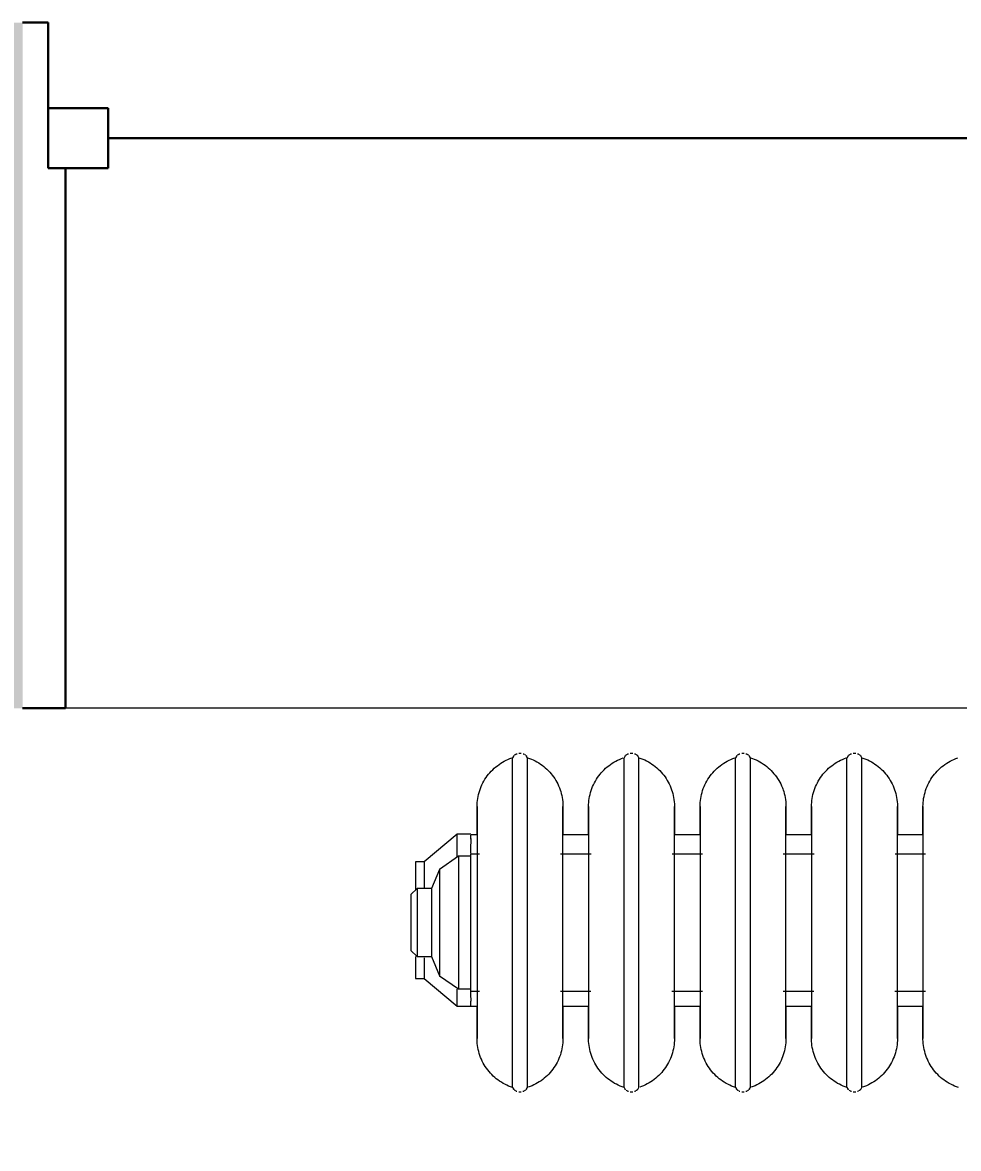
# Model space of a CAD drawing. Header units: inches. Extents: x -1287 to 1590, y -3558 to 989.
# Drawn here: x -517.32 to -490.04, y 530.85 to 563.68 of the extents above; entities that cross this region are included whole.
import ezdxf

# ---------------------------------------------------------------- set-up
doc = ezdxf.new("R2010")
doc.units = ezdxf.units.IN
doc.header["$MEASUREMENT"] = 0
for name, color, linetype, lineweight in [('A-ANNO-DIMS', 211, 'Continuous', 9), ('A-ANNO-DIMS-48', 211, 'Continuous', 9), ('A-GENM', 13, 'Continuous', 9), ('A-GLAZ', 151, 'Continuous', 18), ('A-WALL', 113, 'Continuous', 18), ('A-WALL-PATT', 111, 'Continuous', 18)]:
    doc.layers.add(name, color=color, linetype=linetype, lineweight=lineweight)
doc.styles.add('Swis721 Lt BT', font='swissl.ttf', dxfattribs={"height": 4.5})
doc.dimstyles.new('OTJ_-_3_32__Linear__1_2__Tolerance', dxfattribs={"dimscale": 12, "dimtxt": 4.748918, "dimasz": 0.1875, "dimexe": 0.375, "dimexo": 0.25, "dimgap": 0.25, "dimtad": 1, "dimdec": 1, "dimrnd": 0.5, "dimzin": 3, "dimdsep": 46, "dimlunit": 4, "dimtxsty": 'Swis721 Lt BT', "dimblk1": 'OBLIQUE', "dimblk2": 'OBLIQUE', "dimsah": 1, "dimcen": 0.09, "dimdle": 0.375, "dimazin": 0, "dimtfac": 1, "dimtdec": 4, "dimtix": 1, "dimtmove": 0, "dimatfit": 3, "dimfxl": 1, "dimtvp": 1, "dimfrac": 2, "dimtolj": 1, "dimtzin": 0, "dimarcsym": 2})

# ---------------------------------------------------------------- blocks, each defined once
blk = doc.blocks.new('Double Hung - side window 4_ X 6_ 3_ H 2-6124000-1st Floor Construction')
at = {"layer": 'A-GLAZ', "color": 8, "lineweight": 30}
for p, q in [((-22.115, 10), (-21.365, 10)), ((-21.365, 5.75), (-21.365, 10)), ((21.365, 5.75), (21.365, 10)), ((22.115, 10), (21.365, 10)), ((-21.365, 7.5), (-21.365, 5.75)), ((-21.365, 7.5), (-19.615, 7.5)), ((-19.615, 7.5), (-19.615, 5.75)), ((19.615, 7.5), (19.615, 5.75)), ((21.365, 7.5), (19.615, 7.5)), ((21.365, 7.5), (21.365, 5.75)), ((-19.615, 6.625), (19.615, 6.625)), ((-21.365, 5.75), (-19.615, 5.75)), ((-21.365, 5.75), (-20.865, 5.75)), ((-20.865, -10), (-20.865, 5.75)), ((21.365, 5.75), (19.615, 5.75)), ((20.865, 5.75), (21.365, 5.75)), ((20.865, 5.75), (20.865, -10)), ((-20.865, -10), (-22.115, -10)), ((20.865, -10), (22.115, -10))]:
    blk.add_line(p, q, dxfattribs=at)
blk = doc.blocks.new('Cast_Iron_Radiator_8182 - Cast_Iron_Radiator_8182-V48-1st Floor Construction')
at = {"layer": 'A-GENM'}
for p, q in [((-5.75, 4.933), (-5.787, 4.933)), ((-5.713, 4.933), (-5.75, 4.933)), ((-2.5, 4.933), (-2.537, 4.933)), ((-2.463, 4.933), (-2.5, 4.933)), ((0.75, 4.933), (0.713, 4.933)), ((0.787, 4.933), (0.75, 4.933)), ((4, 4.933), (3.963, 4.933)), ((4.037, 4.933), (4, 4.933)), ((-5.943, 4.848), (-5.968, 4.809)), ((-5.968, 1), (-5.968, 4.809)), ((-5.532, 4.809), (-5.557, 4.848)), ((-5.532, 1), (-5.532, 4.809)), ((-2.693, 4.848), (-2.718, 4.809)), ((-2.718, 1), (-2.718, 4.809)), ((-2.282, 4.809), (-2.307, 4.848)), ((-2.282, 1), (-2.282, 4.809)), ((0.557, 4.848), (0.532, 4.809)), ((0.532, 1), (0.532, 4.809)), ((0.968, 4.809), (0.943, 4.848)), ((0.968, 1), (0.968, 4.809)), ((3.807, 4.848), (3.782, 4.809)), ((3.782, 1), (3.782, 4.809)), ((4.218, 4.809), (4.193, 4.848)), ((4.218, 1), (4.218, 4.809)), ((-7.584, 2.575), (-8.542, 1.771)), ((-7.179, 2.575), (-7.584, 2.575)), ((-7.584, 1.924), (-7.584, 2.575)), ((-7.179, 2.575), (-7.179, 2.565)), ((-6.997, 2.562), (-7.179, 2.562)), ((-7.179, 2.436), (-7.179, 2.551)), ((-7.179, 2.452), (-7.179, 2.301)), ((-3.747, 2.562), (-4.503, 2.562)), ((-0.497, 2.562), (-1.253, 2.562)), ((2.753, 2.562), (1.997, 2.562)), ((6.003, 2.562), (5.265, 2.562)), ((-7.179, 2.017), (-7.179, 2.287)), ((-6.928, 2), (-7.179, 2)), ((-7.179, -2), (-7.179, 2)), ((-3.678, 2), (-4.568, 2)), ((-0.428, 2), (-1.318, 2)), ((2.822, 2), (1.918, 2)), ((6.072, 2), (5.182, 2)), ((-8.542, 1.771), (-8.792, 1.771)), ((-8.792, 1.771), (-8.792, 0.961)), ((-8.542, 1.771), (-8.542, 1.008)), ((-7.545, 1.935), (-8.095, 1.55)), ((-7.179, 1.935), (-7.545, 1.935)), ((-7.545, 1.935), (-7.545, -1.935)), ((-8.095, 1.55), (-8.331, 0.993)), ((-8.095, 1.55), (-8.095, -1.55)), ((-8.753, 0.993), (-8.929, 0.816)), ((-8.331, 0.993), (-8.753, 0.993)), ((-8.753, 0.993), (-8.753, -0.993)), ((-8.331, 0.993), (-8.331, -0.993)), ((-7.002, 1), (-7.002, -1)), ((-5.968, -1), (-5.968, 1)), ((-5.532, -1), (-5.532, 1)), ((-4.498, -1), (-4.498, 1)), ((-3.752, 1), (-3.752, -1)), ((-2.718, -1), (-2.718, 1)), ((-2.282, -1), (-2.282, 1)), ((-1.248, -1), (-1.248, 1)), ((-0.502, 1), (-0.502, -1)), ((0.532, -1), (0.532, 1)), ((0.968, -1), (0.968, 1)), ((2.002, -1), (2.002, 1)), ((2.748, 1), (2.748, -1)), ((3.782, -1), (3.782, 1)), ((4.218, -1), (4.218, 1)), ((5.252, -1), (5.252, 1)), ((5.998, 1), (5.998, -1)), ((-8.929, 0.816), (-8.929, -0.816)), ((-8.929, -0.816), (-8.753, -0.993)), ((-8.792, -0.985), (-8.792, -1.635)), ((-8.753, -0.993), (-8.331, -0.993)), ((-8.542, -1.028), (-8.542, -1.635)), ((-8.331, -0.993), (-8.095, -1.55)), ((-5.968, -4.809), (-5.968, -1)), ((-5.532, -4.809), (-5.532, -1)), ((-2.718, -4.809), (-2.718, -1)), ((-2.282, -4.809), (-2.282, -1)), ((0.532, -4.809), (0.532, -1)), ((0.968, -4.809), (0.968, -1)), ((3.782, -4.809), (3.782, -1)), ((4.218, -4.809), (4.218, -1)), ((-8.792, -1.635), (-8.542, -1.635)), ((-8.542, -1.635), (-7.584, -2.438)), ((-8.095, -1.55), (-7.545, -1.935)), ((-7.584, -2.438), (-7.584, -1.944)), ((-7.545, -1.935), (-7.179, -1.935)), ((-7.179, -2), (-6.932, -2)), ((-7.179, -2.188), (-7.179, -2.013)), ((-7.179, -2.192), (-7.179, -2.296)), ((-7.179, -2.438), (-7.179, -2.291)), ((-4.572, -2), (-3.682, -2)), ((-1.322, -2), (-0.432, -2)), ((1.918, -2), (2.818, -2)), ((5.178, -2), (6.068, -2)), ((-7.584, -2.438), (-7.179, -2.438)), ((-7.179, -2.438), (-6.996, -2.438)), ((-4.501, -2.438), (-3.746, -2.438)), ((-1.251, -2.438), (-0.496, -2.438)), ((1.999, -2.438), (2.754, -2.438)), ((5.265, -2.438), (6.004, -2.438)), ((-5.968, -4.809), (-5.943, -4.848)), ((-5.557, -4.848), (-5.532, -4.809)), ((-2.718, -4.809), (-2.693, -4.848)), ((-2.307, -4.848), (-2.282, -4.809)), ((0.532, -4.809), (0.557, -4.848)), ((0.943, -4.848), (0.968, -4.809)), ((3.782, -4.809), (3.807, -4.848)), ((4.193, -4.848), (4.218, -4.809)), ((-5.787, -4.933), (-5.75, -4.933)), ((-5.75, -4.933), (-5.713, -4.933)), ((-2.537, -4.933), (-2.5, -4.933)), ((-2.5, -4.933), (-2.463, -4.933)), ((0.713, -4.933), (0.75, -4.933)), ((0.75, -4.933), (0.787, -4.933)), ((3.963, -4.933), (4, -4.933)), ((4, -4.933), (4.037, -4.933))]:
    blk.add_line(p, q, dxfattribs=at)
at = {"layer": 'A-GENM', "flags": 128}
for points in [[(-5.872, 4.912), (-5.865, 4.915), (-5.858, 4.918), (-5.851, 4.921), (-5.844, 4.924), (-5.837, 4.926)], [(-5.662, 4.925), (-5.655, 4.923), (-5.648, 4.921), (-5.641, 4.918), (-5.634, 4.915), (-5.627, 4.912)], [(-2.622, 4.912), (-2.615, 4.915), (-2.608, 4.918), (-2.601, 4.921), (-2.594, 4.924), (-2.587, 4.926)], [(-2.412, 4.925), (-2.405, 4.923), (-2.398, 4.921), (-2.391, 4.918), (-2.384, 4.915), (-2.377, 4.912)], [(0.628, 4.912), (0.635, 4.915), (0.642, 4.918), (0.649, 4.921), (0.656, 4.924), (0.663, 4.926)], [(0.838, 4.925), (0.845, 4.923), (0.852, 4.921), (0.859, 4.918), (0.866, 4.915), (0.873, 4.912)], [(3.878, 4.912), (3.885, 4.915), (3.892, 4.918), (3.899, 4.921), (3.906, 4.924), (3.913, 4.926)], [(4.088, 4.925), (4.095, 4.923), (4.102, 4.921), (4.109, 4.918), (4.116, 4.915), (4.123, 4.912)], [(-7.002, 3.383), (-7.001, 3.443), (-6.997, 3.503), (-6.991, 3.563), (-6.983, 3.622), (-6.972, 3.681), (-6.959, 3.74), (-6.943, 3.798), (-6.926, 3.855), (-6.906, 3.911), (-6.883, 3.967), (-6.859, 4.022), (-6.832, 4.076), (-6.804, 4.128), (-6.773, 4.18), (-6.74, 4.23), (-6.705, 4.279), (-6.668, 4.326), (-6.63, 4.372), (-6.589, 4.416), (-6.547, 4.459), (-6.503, 4.5), (-6.458, 4.539), (-6.411, 4.576), (-6.362, 4.612), (-6.312, 4.645), (-6.261, 4.677), (-6.209, 4.706), (-6.155, 4.733), (-6.101, 4.758), (-6.045, 4.781), (-5.989, 4.802)], [(-5.943, 4.848), (-5.938, 4.854), (-5.934, 4.86), (-5.929, 4.866), (-5.925, 4.872), (-5.919, 4.877)], [(-5.909, 4.887), (-5.903, 4.892), (-5.897, 4.896), (-5.891, 4.901), (-5.885, 4.905)], [(-5.614, 4.904), (-5.608, 4.9), (-5.602, 4.896), (-5.596, 4.891), (-5.591, 4.887)], [(-5.58, 4.876), (-5.575, 4.871), (-5.57, 4.865), (-5.565, 4.859), (-5.561, 4.854), (-5.557, 4.848)], [(-5.532, 4.809), (-5.475, 4.789), (-5.419, 4.767), (-5.365, 4.743), (-5.311, 4.716), (-5.258, 4.688), (-5.206, 4.657), (-5.156, 4.624), (-5.107, 4.59), (-5.059, 4.553), (-5.013, 4.515), (-4.969, 4.474), (-4.926, 4.432), (-4.885, 4.389), (-4.846, 4.343), (-4.808, 4.296), (-4.773, 4.248), (-4.739, 4.198), (-4.707, 4.147), (-4.678, 4.095), (-4.651, 4.042), (-4.625, 3.987), (-4.602, 3.932), (-4.581, 3.876), (-4.563, 3.819), (-4.547, 3.761), (-4.533, 3.703), (-4.521, 3.644), (-4.512, 3.585), (-4.505, 3.525), (-4.5, 3.465), (-4.498, 3.405), (-4.498, 3.383)], [(-3.752, 3.383), (-3.751, 3.443), (-3.747, 3.503), (-3.741, 3.563), (-3.733, 3.622), (-3.722, 3.681), (-3.709, 3.74), (-3.693, 3.798), (-3.676, 3.855), (-3.656, 3.911), (-3.633, 3.967), (-3.609, 4.022), (-3.582, 4.076), (-3.554, 4.128), (-3.523, 4.18), (-3.49, 4.23), (-3.455, 4.279), (-3.418, 4.326), (-3.38, 4.372), (-3.339, 4.416), (-3.297, 4.459), (-3.253, 4.5), (-3.208, 4.539), (-3.161, 4.576), (-3.112, 4.612), (-3.062, 4.645), (-3.011, 4.677), (-2.959, 4.706), (-2.905, 4.733), (-2.851, 4.758), (-2.795, 4.781), (-2.739, 4.802)], [(-2.693, 4.848), (-2.688, 4.854), (-2.684, 4.86), (-2.679, 4.866), (-2.675, 4.872), (-2.669, 4.877)], [(-2.659, 4.887), (-2.653, 4.892), (-2.647, 4.896), (-2.641, 4.901), (-2.635, 4.905)], [(-2.364, 4.904), (-2.358, 4.9), (-2.352, 4.896), (-2.346, 4.891), (-2.341, 4.887)], [(-2.33, 4.876), (-2.325, 4.871), (-2.32, 4.865), (-2.315, 4.859), (-2.311, 4.854), (-2.307, 4.848)], [(-2.282, 4.809), (-2.225, 4.789), (-2.169, 4.767), (-2.115, 4.743), (-2.061, 4.716), (-2.008, 4.688), (-1.956, 4.657), (-1.906, 4.624), (-1.857, 4.59), (-1.809, 4.553), (-1.763, 4.515), (-1.719, 4.474), (-1.676, 4.432), (-1.635, 4.389), (-1.596, 4.343), (-1.558, 4.296), (-1.523, 4.248), (-1.489, 4.198), (-1.457, 4.147), (-1.428, 4.095), (-1.401, 4.042), (-1.375, 3.987), (-1.352, 3.932), (-1.331, 3.876), (-1.313, 3.819), (-1.297, 3.761), (-1.283, 3.703), (-1.271, 3.644), (-1.262, 3.585), (-1.255, 3.525), (-1.25, 3.465), (-1.248, 3.405), (-1.248, 3.383)], [(-0.502, 3.383), (-0.501, 3.443), (-0.497, 3.503), (-0.491, 3.563), (-0.483, 3.622), (-0.472, 3.681), (-0.459, 3.74), (-0.443, 3.798), (-0.426, 3.855), (-0.406, 3.911), (-0.383, 3.967), (-0.359, 4.022), (-0.332, 4.076), (-0.304, 4.128), (-0.273, 4.18), (-0.24, 4.23), (-0.205, 4.279), (-0.168, 4.326), (-0.13, 4.372), (-0.089, 4.416), (-0.047, 4.459), (-0.003, 4.5), (0.042, 4.539), (0.089, 4.576), (0.138, 4.612), (0.188, 4.645), (0.239, 4.677), (0.291, 4.706), (0.345, 4.733), (0.399, 4.758), (0.455, 4.781), (0.511, 4.802)], [(0.557, 4.848), (0.562, 4.854), (0.566, 4.86), (0.571, 4.866), (0.575, 4.872), (0.581, 4.877)], [(0.591, 4.887), (0.597, 4.892), (0.603, 4.896), (0.609, 4.901), (0.615, 4.905)], [(0.886, 4.904), (0.892, 4.9), (0.898, 4.896), (0.904, 4.891), (0.909, 4.887)], [(0.92, 4.876), (0.925, 4.871), (0.93, 4.865), (0.935, 4.859), (0.939, 4.854), (0.943, 4.848)], [(0.968, 4.809), (1.025, 4.789), (1.081, 4.767), (1.135, 4.743), (1.189, 4.716), (1.242, 4.688), (1.294, 4.657), (1.344, 4.624), (1.393, 4.59), (1.441, 4.553), (1.487, 4.515), (1.531, 4.474), (1.574, 4.432), (1.615, 4.389), (1.654, 4.343), (1.692, 4.296), (1.727, 4.248), (1.761, 4.198), (1.793, 4.147), (1.822, 4.095), (1.849, 4.042), (1.875, 3.987), (1.898, 3.932), (1.918, 3.878)], [(2.748, 3.383), (2.749, 3.443), (2.753, 3.503), (2.759, 3.563), (2.767, 3.622), (2.778, 3.681), (2.791, 3.74), (2.807, 3.798), (2.824, 3.855), (2.844, 3.911), (2.867, 3.967), (2.891, 4.022), (2.918, 4.076), (2.946, 4.128), (2.977, 4.18), (3.01, 4.23), (3.045, 4.279), (3.082, 4.326), (3.12, 4.372), (3.161, 4.416), (3.203, 4.459), (3.247, 4.5), (3.292, 4.539), (3.339, 4.576), (3.388, 4.612), (3.438, 4.645), (3.489, 4.677), (3.541, 4.706), (3.595, 4.733), (3.649, 4.758), (3.705, 4.781), (3.761, 4.802)], [(3.807, 4.848), (3.812, 4.854), (3.816, 4.86), (3.821, 4.866), (3.825, 4.872), (3.831, 4.877)], [(3.841, 4.887), (3.847, 4.892), (3.853, 4.896), (3.859, 4.901), (3.865, 4.905)], [(4.136, 4.904), (4.142, 4.9), (4.148, 4.896), (4.154, 4.891), (4.159, 4.887)], [(4.17, 4.876), (4.175, 4.871), (4.18, 4.865), (4.185, 4.859), (4.189, 4.854), (4.193, 4.848)], [(4.218, 4.809), (4.275, 4.789), (4.331, 4.767), (4.385, 4.743), (4.439, 4.716), (4.492, 4.688), (4.544, 4.657), (4.594, 4.624), (4.643, 4.59), (4.691, 4.553), (4.737, 4.515), (4.781, 4.474), (4.824, 4.432), (4.865, 4.389), (4.904, 4.343), (4.942, 4.296), (4.977, 4.248), (5.011, 4.198), (5.043, 4.147), (5.072, 4.095), (5.099, 4.042), (5.125, 3.987), (5.148, 3.932), (5.169, 3.876), (5.187, 3.819), (5.203, 3.761), (5.217, 3.703), (5.229, 3.644), (5.238, 3.585), (5.245, 3.525), (5.25, 3.465), (5.252, 3.405), (5.252, 3.383)], [(5.998, 3.383), (5.999, 3.443), (6.003, 3.503), (6.009, 3.563), (6.017, 3.622), (6.028, 3.681), (6.041, 3.74), (6.057, 3.798), (6.074, 3.855), (6.094, 3.911), (6.117, 3.967), (6.141, 4.022), (6.168, 4.076), (6.196, 4.128), (6.227, 4.18), (6.26, 4.23), (6.295, 4.279), (6.332, 4.326), (6.37, 4.372), (6.411, 4.416), (6.453, 4.459), (6.497, 4.5), (6.542, 4.539), (6.589, 4.576), (6.638, 4.612), (6.688, 4.645), (6.739, 4.677), (6.791, 4.706), (6.845, 4.733), (6.899, 4.758), (6.955, 4.781), (7.011, 4.802)], [(1.919, 3.876), (1.937, 3.819), (1.953, 3.761), (1.967, 3.703), (1.979, 3.644), (1.988, 3.585), (1.995, 3.525), (2, 3.465), (2.002, 3.405), (2.002, 3.383)], [(-7.002, 3.383), (-7.002, 3.381), (-7.002, 3.375), (-7.002, 3.366), (-7.002, 3.353), (-7.002, 3.336), (-7.002, 3.315), (-7.002, 3.29), (-7.002, 3.262), (-7.002, 3.23), (-7.002, 3.195), (-7.002, 3.156), (-7.002, 3.114), (-7.002, 3.068), (-7.002, 3.019), (-7.002, 2.967), (-7.002, 2.911), (-7.002, 2.853), (-7.002, 2.792), (-7.002, 2.727), (-7.002, 2.66), (-7.002, 2.591), (-7.002, 2.518), (-7.002, 2.444), (-7.002, 2.367), (-7.002, 2.288), (-7.002, 2.206), (-7.002, 2.123), (-7.002, 2.038), (-7.002, 1.952), (-7.002, 1.864), (-7.002, 1.774), (-7.002, 1.683), (-7.002, 1.591), (-7.002, 1.499), (-7.002, 1.405), (-7.002, 1.311), (-7.002, 1.216), (-7.002, 1.121), (-7.002, 1.026), (-7.002, 1)], [(-7.002, 2.571), (-7.002, 2.642), (-7.002, 2.71), (-7.002, 2.775), (-7.002, 2.837), (-7.002, 2.896), (-7.002, 2.952), (-7.002, 3.005), (-7.002, 3.055), (-7.002, 3.102), (-7.002, 3.145), (-7.002, 3.185), (-7.002, 3.221), (-7.002, 3.254), (-7.002, 3.283), (-7.002, 3.309), (-7.002, 3.33), (-7.002, 3.348), (-7.002, 3.363), (-7.002, 3.373), (-7.002, 3.38), (-7.002, 3.383), (-7.002, 3.383)], [(-4.498, 1), (-4.498, 1.095), (-4.498, 1.19), (-4.498, 1.285), (-4.498, 1.38), (-4.498, 1.473), (-4.498, 1.566), (-4.498, 1.659), (-4.498, 1.75), (-4.498, 1.839), (-4.498, 1.928), (-4.498, 2.015), (-4.498, 2.1), (-4.498, 2.184), (-4.498, 2.266), (-4.498, 2.346), (-4.498, 2.423), (-4.498, 2.498), (-4.498, 2.571), (-4.498, 2.642), (-4.498, 2.71), (-4.498, 2.775), (-4.498, 2.837), (-4.498, 2.896), (-4.498, 2.952), (-4.498, 3.005), (-4.498, 3.055), (-4.498, 3.102), (-4.498, 3.145), (-4.498, 3.185), (-4.498, 3.221), (-4.498, 3.254), (-4.498, 3.283), (-4.498, 3.309), (-4.498, 3.33), (-4.498, 3.348), (-4.498, 3.363), (-4.498, 3.373), (-4.498, 3.38), (-4.498, 3.383), (-4.498, 3.383)], [(-4.498, 3.383), (-4.498, 3.381), (-4.498, 3.375), (-4.498, 3.366), (-4.498, 3.353), (-4.498, 3.336), (-4.498, 3.315), (-4.498, 3.29), (-4.498, 3.262), (-4.498, 3.23), (-4.498, 3.195), (-4.498, 3.156), (-4.498, 3.114), (-4.498, 3.068), (-4.498, 3.019), (-4.498, 2.967), (-4.498, 2.911), (-4.498, 2.853), (-4.498, 2.792), (-4.498, 2.727), (-4.498, 2.66), (-4.498, 2.591), (-4.498, 2.562)], [(-3.752, 3.383), (-3.752, 3.381), (-3.752, 3.375), (-3.752, 3.366), (-3.752, 3.353), (-3.752, 3.336), (-3.752, 3.315), (-3.752, 3.29), (-3.752, 3.262), (-3.752, 3.23), (-3.752, 3.195), (-3.752, 3.156), (-3.752, 3.114), (-3.752, 3.068), (-3.752, 3.019), (-3.752, 2.967), (-3.752, 2.911), (-3.752, 2.853), (-3.752, 2.792), (-3.752, 2.727), (-3.752, 2.66), (-3.752, 2.591), (-3.752, 2.518), (-3.752, 2.444), (-3.752, 2.367), (-3.752, 2.288), (-3.752, 2.206), (-3.752, 2.123), (-3.752, 2.038), (-3.752, 1.952), (-3.752, 1.864), (-3.752, 1.774), (-3.752, 1.683), (-3.752, 1.591), (-3.752, 1.499), (-3.752, 1.405), (-3.752, 1.311), (-3.752, 1.216), (-3.752, 1.121), (-3.752, 1.026), (-3.752, 1)], [(-3.752, 2.571), (-3.752, 2.642), (-3.752, 2.71), (-3.752, 2.775), (-3.752, 2.837), (-3.752, 2.896), (-3.752, 2.952), (-3.752, 3.005), (-3.752, 3.055), (-3.752, 3.102), (-3.752, 3.145), (-3.752, 3.185), (-3.752, 3.221), (-3.752, 3.254), (-3.752, 3.283), (-3.752, 3.309), (-3.752, 3.33), (-3.752, 3.348), (-3.752, 3.363), (-3.752, 3.373), (-3.752, 3.38), (-3.752, 3.383), (-3.752, 3.383)], [(-1.248, 1), (-1.248, 1.095), (-1.248, 1.19), (-1.248, 1.285), (-1.248, 1.38), (-1.248, 1.473), (-1.248, 1.566), (-1.248, 1.659), (-1.248, 1.75), (-1.248, 1.839), (-1.248, 1.928), (-1.248, 2.015), (-1.248, 2.1), (-1.248, 2.184), (-1.248, 2.266), (-1.248, 2.346), (-1.248, 2.423), (-1.248, 2.498), (-1.248, 2.571), (-1.248, 2.642), (-1.248, 2.71), (-1.248, 2.775), (-1.248, 2.837), (-1.248, 2.896), (-1.248, 2.952), (-1.248, 3.005), (-1.248, 3.055), (-1.248, 3.102), (-1.248, 3.145), (-1.248, 3.185), (-1.248, 3.221), (-1.248, 3.254), (-1.248, 3.283), (-1.248, 3.309), (-1.248, 3.33), (-1.248, 3.348), (-1.248, 3.363), (-1.248, 3.373), (-1.248, 3.38), (-1.248, 3.383), (-1.248, 3.383)], [(-1.248, 3.383), (-1.248, 3.381), (-1.248, 3.375), (-1.248, 3.366), (-1.248, 3.353), (-1.248, 3.336), (-1.248, 3.315), (-1.248, 3.29), (-1.248, 3.262), (-1.248, 3.23), (-1.248, 3.195), (-1.248, 3.156), (-1.248, 3.114), (-1.248, 3.068), (-1.248, 3.019), (-1.248, 2.967), (-1.248, 2.911), (-1.248, 2.853), (-1.248, 2.792), (-1.248, 2.727), (-1.248, 2.66), (-1.248, 2.591), (-1.248, 2.562)], [(-0.502, 3.383), (-0.502, 3.381), (-0.502, 3.375), (-0.502, 3.366), (-0.502, 3.353), (-0.502, 3.336), (-0.502, 3.315), (-0.502, 3.29), (-0.502, 3.262), (-0.502, 3.23), (-0.502, 3.195), (-0.502, 3.156), (-0.502, 3.114), (-0.502, 3.068), (-0.502, 3.019), (-0.502, 2.967), (-0.502, 2.911), (-0.502, 2.853), (-0.502, 2.792), (-0.502, 2.727), (-0.502, 2.66), (-0.502, 2.591), (-0.502, 2.518), (-0.502, 2.444), (-0.502, 2.367), (-0.502, 2.288), (-0.502, 2.206), (-0.502, 2.123), (-0.502, 2.038), (-0.502, 1.952), (-0.502, 1.864), (-0.502, 1.774), (-0.502, 1.683), (-0.502, 1.591), (-0.502, 1.499), (-0.502, 1.405), (-0.502, 1.311), (-0.502, 1.216), (-0.502, 1.121), (-0.502, 1.026), (-0.502, 1)], [(-0.502, 2.571), (-0.502, 2.642), (-0.502, 2.71), (-0.502, 2.775), (-0.502, 2.837), (-0.502, 2.896), (-0.502, 2.952), (-0.502, 3.005), (-0.502, 3.055), (-0.502, 3.102), (-0.502, 3.145), (-0.502, 3.185), (-0.502, 3.221), (-0.502, 3.254), (-0.502, 3.283), (-0.502, 3.309), (-0.502, 3.33), (-0.502, 3.348), (-0.502, 3.363), (-0.502, 3.373), (-0.502, 3.38), (-0.502, 3.383), (-0.502, 3.383)], [(2.002, 1), (2.002, 1.095), (2.002, 1.19), (2.002, 1.285), (2.002, 1.38), (2.002, 1.473), (2.002, 1.566), (2.002, 1.659), (2.002, 1.75), (2.002, 1.839), (2.002, 1.928), (2.002, 2.015), (2.002, 2.1), (2.002, 2.184), (2.002, 2.266), (2.002, 2.346), (2.002, 2.423), (2.002, 2.498), (2.002, 2.571), (2.002, 2.642), (2.002, 2.71), (2.002, 2.775), (2.002, 2.837), (2.002, 2.896), (2.002, 2.952), (2.002, 3.005), (2.002, 3.055), (2.002, 3.102), (2.002, 3.145), (2.002, 3.185), (2.002, 3.221), (2.002, 3.254), (2.002, 3.283), (2.002, 3.309), (2.002, 3.33), (2.002, 3.348), (2.002, 3.363), (2.002, 3.373), (2.002, 3.38), (2.002, 3.383), (2.002, 3.383)], [(2.002, 3.383), (2.002, 3.381), (2.002, 3.375), (2.002, 3.366), (2.002, 3.353), (2.002, 3.336), (2.002, 3.315), (2.002, 3.29), (2.002, 3.262), (2.002, 3.23), (2.002, 3.195), (2.002, 3.156), (2.002, 3.114), (2.002, 3.068), (2.002, 3.019), (2.002, 2.967), (2.002, 2.911), (2.002, 2.853), (2.002, 2.792), (2.002, 2.727), (2.002, 2.66), (2.002, 2.591), (2.002, 2.562)], [(2.748, 3.383), (2.748, 3.381), (2.748, 3.375), (2.748, 3.366), (2.748, 3.353), (2.748, 3.336), (2.748, 3.315), (2.748, 3.29), (2.748, 3.262), (2.748, 3.23), (2.748, 3.195), (2.748, 3.156), (2.748, 3.114), (2.748, 3.068), (2.748, 3.019), (2.748, 2.967), (2.748, 2.911), (2.748, 2.853), (2.748, 2.792), (2.748, 2.727), (2.748, 2.66), (2.748, 2.591), (2.748, 2.518), (2.748, 2.444), (2.748, 2.367), (2.748, 2.288), (2.748, 2.206), (2.748, 2.123), (2.748, 2.038), (2.748, 1.952), (2.748, 1.864), (2.748, 1.774), (2.748, 1.683), (2.748, 1.591), (2.748, 1.499), (2.748, 1.405), (2.748, 1.311), (2.748, 1.216), (2.748, 1.121), (2.748, 1.026), (2.748, 1)], [(2.748, 2.571), (2.748, 2.642), (2.748, 2.71), (2.748, 2.775), (2.748, 2.837), (2.748, 2.896), (2.748, 2.952), (2.748, 3.005), (2.748, 3.055), (2.748, 3.102), (2.748, 3.145), (2.748, 3.185), (2.748, 3.221), (2.748, 3.254), (2.748, 3.283), (2.748, 3.309), (2.748, 3.33), (2.748, 3.348), (2.748, 3.363), (2.748, 3.373), (2.748, 3.38), (2.748, 3.383), (2.748, 3.383)], [(5.252, 1), (5.252, 1.095), (5.252, 1.19), (5.252, 1.285), (5.252, 1.38), (5.252, 1.473), (5.252, 1.566), (5.252, 1.659), (5.252, 1.75), (5.252, 1.839), (5.252, 1.928), (5.252, 2.015), (5.252, 2.1), (5.252, 2.184), (5.252, 2.266), (5.252, 2.346), (5.252, 2.423), (5.252, 2.498), (5.252, 2.571), (5.252, 2.642), (5.252, 2.71), (5.252, 2.775), (5.252, 2.837), (5.252, 2.896), (5.252, 2.952), (5.252, 3.005), (5.252, 3.055), (5.252, 3.102), (5.252, 3.145), (5.252, 3.185), (5.252, 3.221), (5.252, 3.254), (5.252, 3.283), (5.252, 3.309), (5.252, 3.33), (5.252, 3.348), (5.252, 3.363), (5.252, 3.373), (5.252, 3.38), (5.252, 3.383), (5.252, 3.383)], [(5.252, 3.383), (5.252, 3.381), (5.252, 3.375), (5.252, 3.366), (5.252, 3.353), (5.252, 3.336), (5.252, 3.315), (5.252, 3.29), (5.252, 3.262), (5.252, 3.23), (5.252, 3.195), (5.252, 3.156), (5.252, 3.114), (5.252, 3.068), (5.252, 3.019), (5.252, 2.967), (5.252, 2.911), (5.252, 2.853), (5.252, 2.792), (5.252, 2.727), (5.252, 2.66), (5.252, 2.591), (5.252, 2.562)], [(5.998, 3.383), (5.998, 3.381), (5.998, 3.375), (5.998, 3.366), (5.998, 3.353), (5.998, 3.336), (5.998, 3.315), (5.998, 3.29), (5.998, 3.262), (5.998, 3.23), (5.998, 3.195), (5.998, 3.156), (5.998, 3.114), (5.998, 3.068), (5.998, 3.019), (5.998, 2.967), (5.998, 2.911), (5.998, 2.853), (5.998, 2.792), (5.998, 2.727), (5.998, 2.66), (5.998, 2.591), (5.998, 2.518), (5.998, 2.444), (5.998, 2.367), (5.998, 2.288), (5.998, 2.206), (5.998, 2.123), (5.998, 2.038), (5.998, 1.952), (5.998, 1.864), (5.998, 1.774), (5.998, 1.683), (5.998, 1.591), (5.998, 1.499), (5.998, 1.405), (5.998, 1.311), (5.998, 1.216), (5.998, 1.121), (5.998, 1.026), (5.998, 1)], [(5.998, 2.571), (5.998, 2.642), (5.998, 2.71), (5.998, 2.775), (5.998, 2.837), (5.998, 2.896), (5.998, 2.952), (5.998, 3.005), (5.998, 3.055), (5.998, 3.102), (5.998, 3.145), (5.998, 3.185), (5.998, 3.221), (5.998, 3.254), (5.998, 3.283), (5.998, 3.309), (5.998, 3.33), (5.998, 3.348), (5.998, 3.363), (5.998, 3.373), (5.998, 3.38), (5.998, 3.383), (5.998, 3.383)], [(-7.002, -1), (-7.002, -1.095), (-7.002, -1.19), (-7.002, -1.285), (-7.002, -1.38), (-7.002, -1.473), (-7.002, -1.566), (-7.002, -1.659), (-7.002, -1.75), (-7.002, -1.839), (-7.002, -1.928), (-7.002, -2.015), (-7.002, -2.1), (-7.002, -2.184), (-7.002, -2.266), (-7.002, -2.346), (-7.002, -2.423), (-7.002, -2.498), (-7.002, -2.571), (-7.002, -2.642), (-7.002, -2.71), (-7.002, -2.775), (-7.002, -2.837), (-7.002, -2.896), (-7.002, -2.952), (-7.002, -3.005), (-7.002, -3.055), (-7.002, -3.102), (-7.002, -3.145), (-7.002, -3.185), (-7.002, -3.221), (-7.002, -3.254), (-7.002, -3.283), (-7.002, -3.309), (-7.002, -3.33), (-7.002, -3.348), (-7.002, -3.363), (-7.002, -3.373), (-7.002, -3.38), (-7.002, -3.383), (-7.002, -3.383)], [(-4.498, -3.383), (-4.498, -3.381), (-4.498, -3.375), (-4.498, -3.366), (-4.498, -3.353), (-4.498, -3.336), (-4.498, -3.315), (-4.498, -3.29), (-4.498, -3.262), (-4.498, -3.23), (-4.498, -3.195), (-4.498, -3.156), (-4.498, -3.114), (-4.498, -3.068), (-4.498, -3.019), (-4.498, -2.967), (-4.498, -2.911), (-4.498, -2.853), (-4.498, -2.792), (-4.498, -2.727), (-4.498, -2.66), (-4.498, -2.591), (-4.498, -2.518), (-4.498, -2.444), (-4.498, -2.367), (-4.498, -2.288), (-4.498, -2.206), (-4.498, -2.123), (-4.498, -2.038), (-4.498, -1.952), (-4.498, -1.864), (-4.498, -1.774), (-4.498, -1.683), (-4.498, -1.591), (-4.498, -1.499), (-4.498, -1.405), (-4.498, -1.311), (-4.498, -1.216), (-4.498, -1.121), (-4.498, -1.026), (-4.498, -1)], [(-3.752, -1), (-3.752, -1.095), (-3.752, -1.19), (-3.752, -1.285), (-3.752, -1.38), (-3.752, -1.473), (-3.752, -1.566), (-3.752, -1.659), (-3.752, -1.75), (-3.752, -1.839), (-3.752, -1.928), (-3.752, -2.015), (-3.752, -2.1), (-3.752, -2.184), (-3.752, -2.266), (-3.752, -2.346), (-3.752, -2.423), (-3.752, -2.498), (-3.752, -2.571), (-3.752, -2.642), (-3.752, -2.71), (-3.752, -2.775), (-3.752, -2.837), (-3.752, -2.896), (-3.752, -2.952), (-3.752, -3.005), (-3.752, -3.055), (-3.752, -3.102), (-3.752, -3.145), (-3.752, -3.185), (-3.752, -3.221), (-3.752, -3.254), (-3.752, -3.283), (-3.752, -3.309), (-3.752, -3.33), (-3.752, -3.348), (-3.752, -3.363), (-3.752, -3.373), (-3.752, -3.38), (-3.752, -3.383), (-3.752, -3.383)], [(-1.248, -3.383), (-1.248, -3.381), (-1.248, -3.375), (-1.248, -3.366), (-1.248, -3.353), (-1.248, -3.336), (-1.248, -3.315), (-1.248, -3.29), (-1.248, -3.262), (-1.248, -3.23), (-1.248, -3.195), (-1.248, -3.156), (-1.248, -3.114), (-1.248, -3.068), (-1.248, -3.019), (-1.248, -2.967), (-1.248, -2.911), (-1.248, -2.853), (-1.248, -2.792), (-1.248, -2.727), (-1.248, -2.66), (-1.248, -2.591), (-1.248, -2.518), (-1.248, -2.444), (-1.248, -2.367), (-1.248, -2.288), (-1.248, -2.206), (-1.248, -2.123), (-1.248, -2.038), (-1.248, -1.952), (-1.248, -1.864), (-1.248, -1.774), (-1.248, -1.683), (-1.248, -1.591), (-1.248, -1.499), (-1.248, -1.405), (-1.248, -1.311), (-1.248, -1.216), (-1.248, -1.121), (-1.248, -1.026), (-1.248, -1)], [(-0.502, -1), (-0.502, -1.095), (-0.502, -1.19), (-0.502, -1.285), (-0.502, -1.38), (-0.502, -1.473), (-0.502, -1.566), (-0.502, -1.659), (-0.502, -1.75), (-0.502, -1.839), (-0.502, -1.928), (-0.502, -2.015), (-0.502, -2.1), (-0.502, -2.184), (-0.502, -2.266), (-0.502, -2.346), (-0.502, -2.423), (-0.502, -2.498), (-0.502, -2.571), (-0.502, -2.642), (-0.502, -2.71), (-0.502, -2.775), (-0.502, -2.837), (-0.502, -2.896), (-0.502, -2.952), (-0.502, -3.005), (-0.502, -3.055), (-0.502, -3.102), (-0.502, -3.145), (-0.502, -3.185), (-0.502, -3.221), (-0.502, -3.254), (-0.502, -3.283), (-0.502, -3.309), (-0.502, -3.33), (-0.502, -3.348), (-0.502, -3.363), (-0.502, -3.373), (-0.502, -3.38), (-0.502, -3.383), (-0.502, -3.383)], [(2.002, -3.383), (2.002, -3.381), (2.002, -3.375), (2.002, -3.366), (2.002, -3.353), (2.002, -3.336), (2.002, -3.315), (2.002, -3.29), (2.002, -3.262), (2.002, -3.23), (2.002, -3.195), (2.002, -3.156), (2.002, -3.114), (2.002, -3.068), (2.002, -3.019), (2.002, -2.967), (2.002, -2.911), (2.002, -2.853), (2.002, -2.792), (2.002, -2.727), (2.002, -2.66), (2.002, -2.591), (2.002, -2.518), (2.002, -2.444), (2.002, -2.367), (2.002, -2.288), (2.002, -2.206), (2.002, -2.123), (2.002, -2.038), (2.002, -1.952), (2.002, -1.864), (2.002, -1.774), (2.002, -1.683), (2.002, -1.591), (2.002, -1.499), (2.002, -1.405), (2.002, -1.311), (2.002, -1.216), (2.002, -1.121), (2.002, -1.026), (2.002, -1)], [(2.748, -1), (2.748, -1.095), (2.748, -1.19), (2.748, -1.285), (2.748, -1.38), (2.748, -1.473), (2.748, -1.566), (2.748, -1.659), (2.748, -1.75), (2.748, -1.839), (2.748, -1.928), (2.748, -2.015), (2.748, -2.1), (2.748, -2.184), (2.748, -2.266), (2.748, -2.346), (2.748, -2.423), (2.748, -2.498), (2.748, -2.571), (2.748, -2.642), (2.748, -2.71), (2.748, -2.775), (2.748, -2.837), (2.748, -2.896), (2.748, -2.952), (2.748, -3.005), (2.748, -3.055), (2.748, -3.102), (2.748, -3.145), (2.748, -3.185), (2.748, -3.221), (2.748, -3.254), (2.748, -3.283), (2.748, -3.309), (2.748, -3.33), (2.748, -3.348), (2.748, -3.363), (2.748, -3.373), (2.748, -3.38), (2.748, -3.383), (2.748, -3.383)], [(5.252, -3.383), (5.252, -3.381), (5.252, -3.375), (5.252, -3.366), (5.252, -3.353), (5.252, -3.336), (5.252, -3.315), (5.252, -3.29), (5.252, -3.262), (5.252, -3.23), (5.252, -3.195), (5.252, -3.156), (5.252, -3.114), (5.252, -3.068), (5.252, -3.019), (5.252, -2.967), (5.252, -2.911), (5.252, -2.853), (5.252, -2.792), (5.252, -2.727), (5.252, -2.66), (5.252, -2.591), (5.252, -2.518), (5.252, -2.444), (5.252, -2.367), (5.252, -2.288), (5.252, -2.206), (5.252, -2.123), (5.252, -2.038), (5.252, -1.952), (5.252, -1.864), (5.252, -1.774), (5.252, -1.683), (5.252, -1.591), (5.252, -1.499), (5.252, -1.405), (5.252, -1.311), (5.252, -1.216), (5.252, -1.121), (5.252, -1.026), (5.252, -1)], [(5.998, -1), (5.998, -1.095), (5.998, -1.19), (5.998, -1.285), (5.998, -1.38), (5.998, -1.473), (5.998, -1.566), (5.998, -1.659), (5.998, -1.75), (5.998, -1.839), (5.998, -1.928), (5.998, -2.015), (5.998, -2.1), (5.998, -2.184), (5.998, -2.266), (5.998, -2.346), (5.998, -2.423), (5.998, -2.498), (5.998, -2.571), (5.998, -2.642), (5.998, -2.71), (5.998, -2.775), (5.998, -2.837), (5.998, -2.896), (5.998, -2.952), (5.998, -3.005), (5.998, -3.055), (5.998, -3.102), (5.998, -3.145), (5.998, -3.185), (5.998, -3.221), (5.998, -3.254), (5.998, -3.283), (5.998, -3.309), (5.998, -3.33), (5.998, -3.348), (5.998, -3.363), (5.998, -3.373), (5.998, -3.38), (5.998, -3.383), (5.998, -3.383)], [(-7.002, -3.383), (-7.002, -3.381), (-7.002, -3.375), (-7.002, -3.366), (-7.002, -3.353), (-7.002, -3.336), (-7.002, -3.315), (-7.002, -3.29), (-7.002, -3.262), (-7.002, -3.23), (-7.002, -3.195), (-7.002, -3.156), (-7.002, -3.114), (-7.002, -3.068), (-7.002, -3.019), (-7.002, -2.967), (-7.002, -2.911), (-7.002, -2.853), (-7.002, -2.792), (-7.002, -2.727), (-7.002, -2.66), (-7.002, -2.591), (-7.002, -2.518), (-7.002, -2.444)], [(-4.498, -2.438), (-4.498, -2.498), (-4.498, -2.571), (-4.498, -2.642), (-4.498, -2.71), (-4.498, -2.775), (-4.498, -2.837), (-4.498, -2.896), (-4.498, -2.952), (-4.498, -3.005), (-4.498, -3.055), (-4.498, -3.102), (-4.498, -3.145), (-4.498, -3.185), (-4.498, -3.221), (-4.498, -3.254), (-4.498, -3.283), (-4.498, -3.309), (-4.498, -3.33), (-4.498, -3.348), (-4.498, -3.363), (-4.498, -3.373), (-4.498, -3.38), (-4.498, -3.383), (-4.498, -3.383)], [(-3.752, -3.383), (-3.752, -3.381), (-3.752, -3.375), (-3.752, -3.366), (-3.752, -3.353), (-3.752, -3.336), (-3.752, -3.315), (-3.752, -3.29), (-3.752, -3.262), (-3.752, -3.23), (-3.752, -3.195), (-3.752, -3.156), (-3.752, -3.114), (-3.752, -3.068), (-3.752, -3.019), (-3.752, -2.967), (-3.752, -2.911), (-3.752, -2.853), (-3.752, -2.792), (-3.752, -2.727), (-3.752, -2.66), (-3.752, -2.591), (-3.752, -2.518), (-3.752, -2.444)], [(-1.248, -2.438), (-1.248, -2.498), (-1.248, -2.571), (-1.248, -2.642), (-1.248, -2.71), (-1.248, -2.775), (-1.248, -2.837), (-1.248, -2.896), (-1.248, -2.952), (-1.248, -3.005), (-1.248, -3.055), (-1.248, -3.102), (-1.248, -3.145), (-1.248, -3.185), (-1.248, -3.221), (-1.248, -3.254), (-1.248, -3.283), (-1.248, -3.309), (-1.248, -3.33), (-1.248, -3.348), (-1.248, -3.363), (-1.248, -3.373), (-1.248, -3.38), (-1.248, -3.383), (-1.248, -3.383)], [(-0.502, -3.383), (-0.502, -3.381), (-0.502, -3.375), (-0.502, -3.366), (-0.502, -3.353), (-0.502, -3.336), (-0.502, -3.315), (-0.502, -3.29), (-0.502, -3.262), (-0.502, -3.23), (-0.502, -3.195), (-0.502, -3.156), (-0.502, -3.114), (-0.502, -3.068), (-0.502, -3.019), (-0.502, -2.967), (-0.502, -2.911), (-0.502, -2.853), (-0.502, -2.792), (-0.502, -2.727), (-0.502, -2.66), (-0.502, -2.591), (-0.502, -2.518), (-0.502, -2.444)], [(2.002, -2.438), (2.002, -2.498), (2.002, -2.571), (2.002, -2.642), (2.002, -2.71), (2.002, -2.775), (2.002, -2.837), (2.002, -2.896), (2.002, -2.952), (2.002, -3.005), (2.002, -3.055), (2.002, -3.102), (2.002, -3.145), (2.002, -3.185), (2.002, -3.221), (2.002, -3.254), (2.002, -3.283), (2.002, -3.309), (2.002, -3.33), (2.002, -3.348), (2.002, -3.363), (2.002, -3.373), (2.002, -3.38), (2.002, -3.383), (2.002, -3.383)], [(2.748, -3.383), (2.748, -3.381), (2.748, -3.375), (2.748, -3.366), (2.748, -3.353), (2.748, -3.336), (2.748, -3.315), (2.748, -3.29), (2.748, -3.262), (2.748, -3.23), (2.748, -3.195), (2.748, -3.156), (2.748, -3.114), (2.748, -3.068), (2.748, -3.019), (2.748, -2.967), (2.748, -2.911), (2.748, -2.853), (2.748, -2.792), (2.748, -2.727), (2.748, -2.66), (2.748, -2.591), (2.748, -2.518), (2.748, -2.444)], [(5.252, -2.438), (5.252, -2.498), (5.252, -2.571), (5.252, -2.642), (5.252, -2.71), (5.252, -2.775), (5.252, -2.837), (5.252, -2.896), (5.252, -2.952), (5.252, -3.005), (5.252, -3.055), (5.252, -3.102), (5.252, -3.145), (5.252, -3.185), (5.252, -3.221), (5.252, -3.254), (5.252, -3.283), (5.252, -3.309), (5.252, -3.33), (5.252, -3.348), (5.252, -3.363), (5.252, -3.373), (5.252, -3.38), (5.252, -3.383), (5.252, -3.383)], [(5.998, -3.383), (5.998, -3.381), (5.998, -3.375), (5.998, -3.366), (5.998, -3.353), (5.998, -3.336), (5.998, -3.315), (5.998, -3.29), (5.998, -3.262), (5.998, -3.23), (5.998, -3.195), (5.998, -3.156), (5.998, -3.114), (5.998, -3.068), (5.998, -3.019), (5.998, -2.967), (5.998, -2.911), (5.998, -2.853), (5.998, -2.792), (5.998, -2.727), (5.998, -2.66), (5.998, -2.591), (5.998, -2.518), (5.998, -2.444)], [(-5.968, -4.809), (-6.025, -4.789), (-6.081, -4.767), (-6.135, -4.743), (-6.189, -4.716), (-6.242, -4.688), (-6.294, -4.657), (-6.344, -4.624), (-6.393, -4.59), (-6.441, -4.553), (-6.487, -4.515), (-6.531, -4.474), (-6.574, -4.432), (-6.615, -4.389), (-6.654, -4.343), (-6.692, -4.296), (-6.727, -4.248), (-6.761, -4.198), (-6.793, -4.147), (-6.822, -4.095), (-6.849, -4.042), (-6.875, -3.987), (-6.898, -3.932), (-6.919, -3.876), (-6.937, -3.819), (-6.953, -3.761), (-6.967, -3.703), (-6.979, -3.644), (-6.988, -3.585), (-6.995, -3.525), (-7, -3.465), (-7.002, -3.405), (-7.002, -3.383)], [(-4.498, -3.383), (-4.499, -3.443), (-4.503, -3.503), (-4.509, -3.563), (-4.517, -3.622), (-4.528, -3.681), (-4.541, -3.74), (-4.557, -3.798), (-4.574, -3.855), (-4.594, -3.911), (-4.617, -3.967), (-4.641, -4.022), (-4.668, -4.076), (-4.696, -4.128), (-4.727, -4.18), (-4.76, -4.23), (-4.795, -4.279), (-4.832, -4.326), (-4.87, -4.372), (-4.911, -4.416), (-4.953, -4.459), (-4.997, -4.5), (-5.042, -4.539), (-5.089, -4.576), (-5.138, -4.612), (-5.188, -4.645), (-5.239, -4.677), (-5.291, -4.706), (-5.345, -4.733), (-5.399, -4.758), (-5.455, -4.781), (-5.511, -4.802)], [(-2.718, -4.809), (-2.775, -4.789), (-2.831, -4.767), (-2.885, -4.743), (-2.939, -4.716), (-2.992, -4.688), (-3.044, -4.657), (-3.094, -4.624), (-3.143, -4.59), (-3.191, -4.553), (-3.237, -4.515), (-3.281, -4.474), (-3.324, -4.432), (-3.365, -4.389), (-3.404, -4.343), (-3.442, -4.296), (-3.477, -4.248), (-3.511, -4.198), (-3.543, -4.147), (-3.572, -4.095), (-3.599, -4.042), (-3.625, -3.987), (-3.648, -3.932), (-3.669, -3.876), (-3.687, -3.819), (-3.703, -3.761), (-3.717, -3.703), (-3.729, -3.644), (-3.738, -3.585), (-3.745, -3.525), (-3.75, -3.465), (-3.752, -3.405), (-3.752, -3.383)], [(-1.248, -3.383), (-1.249, -3.443), (-1.253, -3.503), (-1.259, -3.563), (-1.267, -3.622), (-1.278, -3.681), (-1.291, -3.74), (-1.307, -3.798), (-1.324, -3.855), (-1.344, -3.911), (-1.367, -3.967), (-1.391, -4.022), (-1.418, -4.076), (-1.446, -4.128), (-1.477, -4.18), (-1.51, -4.23), (-1.545, -4.279), (-1.582, -4.326), (-1.62, -4.372), (-1.661, -4.416), (-1.703, -4.459), (-1.747, -4.5), (-1.792, -4.539), (-1.839, -4.576), (-1.888, -4.612), (-1.938, -4.645), (-1.989, -4.677), (-2.041, -4.706), (-2.095, -4.733), (-2.149, -4.758), (-2.205, -4.781), (-2.261, -4.802)], [(0.532, -4.809), (0.475, -4.789), (0.419, -4.767), (0.365, -4.743), (0.311, -4.716), (0.258, -4.688), (0.206, -4.657), (0.156, -4.624), (0.107, -4.59), (0.059, -4.553), (0.013, -4.515), (-0.031, -4.474), (-0.074, -4.432), (-0.115, -4.389), (-0.154, -4.343), (-0.192, -4.296), (-0.227, -4.248), (-0.261, -4.198), (-0.293, -4.147), (-0.322, -4.095), (-0.349, -4.042), (-0.375, -3.987), (-0.398, -3.932), (-0.419, -3.876), (-0.437, -3.819), (-0.453, -3.761), (-0.467, -3.703), (-0.479, -3.644), (-0.488, -3.585), (-0.495, -3.525), (-0.5, -3.465), (-0.502, -3.405), (-0.502, -3.383)], [(2.002, -3.383), (2.001, -3.443), (1.997, -3.503), (1.991, -3.563), (1.983, -3.622), (1.972, -3.681), (1.959, -3.74), (1.943, -3.798), (1.926, -3.855), (1.906, -3.911), (1.883, -3.967), (1.859, -4.022), (1.832, -4.076), (1.804, -4.128), (1.773, -4.18), (1.74, -4.23), (1.705, -4.279), (1.668, -4.326), (1.63, -4.372), (1.589, -4.416), (1.547, -4.459), (1.503, -4.5), (1.458, -4.539), (1.411, -4.576), (1.362, -4.612), (1.312, -4.645), (1.261, -4.677), (1.209, -4.706), (1.155, -4.733), (1.101, -4.758), (1.045, -4.781), (0.989, -4.802)], [(3.782, -4.809), (3.725, -4.789), (3.669, -4.767), (3.615, -4.743), (3.561, -4.716), (3.508, -4.688), (3.456, -4.657), (3.406, -4.624), (3.357, -4.59), (3.309, -4.553), (3.263, -4.515), (3.219, -4.474), (3.176, -4.432), (3.135, -4.389), (3.096, -4.343), (3.058, -4.296), (3.023, -4.248), (2.989, -4.198), (2.957, -4.147), (2.928, -4.095), (2.901, -4.042), (2.875, -3.987), (2.852, -3.932), (2.831, -3.876), (2.813, -3.819), (2.797, -3.761), (2.783, -3.703), (2.771, -3.644), (2.762, -3.585), (2.755, -3.525), (2.75, -3.465), (2.748, -3.405), (2.748, -3.383)], [(5.252, -3.383), (5.251, -3.443), (5.247, -3.503), (5.241, -3.563), (5.233, -3.622), (5.222, -3.681), (5.209, -3.74), (5.193, -3.798), (5.176, -3.855), (5.156, -3.911), (5.133, -3.967), (5.109, -4.022), (5.082, -4.076), (5.054, -4.128), (5.023, -4.18), (4.99, -4.23), (4.955, -4.279), (4.918, -4.326), (4.88, -4.372), (4.839, -4.416), (4.797, -4.459), (4.753, -4.5), (4.708, -4.539), (4.661, -4.576), (4.612, -4.612), (4.562, -4.645), (4.511, -4.677), (4.459, -4.706), (4.405, -4.733), (4.351, -4.758), (4.295, -4.781), (4.239, -4.802)], [(7.032, -4.809), (6.975, -4.789), (6.919, -4.767), (6.865, -4.743), (6.811, -4.716), (6.758, -4.688), (6.706, -4.657), (6.656, -4.624), (6.607, -4.59), (6.559, -4.553), (6.513, -4.515), (6.469, -4.474), (6.426, -4.432), (6.385, -4.389), (6.346, -4.343), (6.308, -4.296), (6.273, -4.248), (6.239, -4.198), (6.207, -4.147), (6.178, -4.095), (6.151, -4.042), (6.125, -3.987), (6.102, -3.932), (6.081, -3.876), (6.063, -3.819), (6.047, -3.761), (6.033, -3.703), (6.021, -3.644), (6.012, -3.585), (6.005, -3.525), (6, -3.465), (5.998, -3.405), (5.998, -3.383)], [(-5.92, -4.876), (-5.925, -4.871), (-5.93, -4.865), (-5.935, -4.859), (-5.939, -4.854), (-5.943, -4.848)], [(-5.886, -4.904), (-5.892, -4.9), (-5.898, -4.896), (-5.904, -4.891), (-5.909, -4.887)], [(-5.838, -4.925), (-5.845, -4.923), (-5.852, -4.921), (-5.859, -4.918), (-5.866, -4.915), (-5.873, -4.912)], [(-5.628, -4.912), (-5.635, -4.915), (-5.642, -4.918), (-5.649, -4.921), (-5.656, -4.924), (-5.663, -4.926)], [(-5.591, -4.887), (-5.597, -4.892), (-5.603, -4.896), (-5.609, -4.901), (-5.615, -4.905)], [(-5.557, -4.848), (-5.562, -4.854), (-5.566, -4.86), (-5.571, -4.866), (-5.575, -4.872), (-5.581, -4.877)], [(-2.67, -4.876), (-2.675, -4.871), (-2.68, -4.865), (-2.685, -4.859), (-2.689, -4.854), (-2.693, -4.848)], [(-2.636, -4.904), (-2.642, -4.9), (-2.648, -4.896), (-2.654, -4.891), (-2.659, -4.887)], [(-2.588, -4.925), (-2.595, -4.923), (-2.602, -4.921), (-2.609, -4.918), (-2.616, -4.915), (-2.623, -4.912)], [(-2.378, -4.912), (-2.385, -4.915), (-2.392, -4.918), (-2.399, -4.921), (-2.406, -4.924), (-2.413, -4.926)], [(-2.341, -4.887), (-2.347, -4.892), (-2.353, -4.896), (-2.359, -4.901), (-2.365, -4.905)], [(-2.307, -4.848), (-2.312, -4.854), (-2.316, -4.86), (-2.321, -4.866), (-2.325, -4.872), (-2.331, -4.877)], [(0.58, -4.876), (0.575, -4.871), (0.57, -4.865), (0.565, -4.859), (0.561, -4.854), (0.557, -4.848)], [(0.614, -4.904), (0.608, -4.9), (0.602, -4.896), (0.596, -4.891), (0.591, -4.887)], [(0.662, -4.925), (0.655, -4.923), (0.648, -4.921), (0.641, -4.918), (0.634, -4.915), (0.627, -4.912)], [(0.872, -4.912), (0.865, -4.915), (0.858, -4.918), (0.851, -4.921), (0.844, -4.924), (0.837, -4.926)], [(0.909, -4.887), (0.903, -4.892), (0.897, -4.896), (0.891, -4.901), (0.885, -4.905)], [(0.943, -4.848), (0.938, -4.854), (0.934, -4.86), (0.929, -4.866), (0.925, -4.872), (0.919, -4.877)], [(3.83, -4.876), (3.825, -4.871), (3.82, -4.865), (3.815, -4.859), (3.811, -4.854), (3.807, -4.848)], [(3.864, -4.904), (3.858, -4.9), (3.852, -4.896), (3.846, -4.891), (3.841, -4.887)], [(3.912, -4.925), (3.905, -4.923), (3.898, -4.921), (3.891, -4.918), (3.884, -4.915), (3.877, -4.912)], [(4.122, -4.912), (4.115, -4.915), (4.108, -4.918), (4.101, -4.921), (4.094, -4.924), (4.087, -4.926)], [(4.159, -4.887), (4.153, -4.892), (4.147, -4.896), (4.141, -4.901), (4.135, -4.905)], [(4.193, -4.848), (4.188, -4.854), (4.184, -4.86), (4.179, -4.866), (4.175, -4.872), (4.169, -4.877)]]:
    blk.add_lwpolyline(points, dxfattribs=at)
blk = doc.blocks.new('DIMBLOCK43-1st Floor Construction')
at = {"layer": 'A-ANNO-DIMS-48'}
for p, q in [((-524.736, 461.184), (-524.736, 548.184)), ((-523.327, 543.684), (-529.236, 543.684)), ((-524.736, 543.684), (-523.327, 543.684)), ((-493.084, 465.684), (-529.236, 465.684)), ((-524.736, 465.684), (-493.084, 465.684))]:
    blk.add_line(p, q, dxfattribs=at)
at = {"layer": 'A-ANNO-DIMS-48', "lineweight": 50}
for p, q in [((-524.736, 543.684), (-525.861, 544.809)), ((-524.736, 543.684), (-523.611, 542.559)), ((-524.736, 465.684), (-525.861, 466.809)), ((-524.736, 465.684), (-523.611, 464.559))]:
    blk.add_line(p, q, dxfattribs=at)
at = {"layer": 'A-ANNO-DIMS-48', "color": 0, "insert": (-533.744, 497.409), "char_height": 4.5, "width": 17.45793, "attachment_point": 1, "rotation": 90, "line_spacing_factor": 1.005062, "style": 'Swis721 Lt BT'}
blk.add_mtext('6\' - 6"', dxfattribs=at)
blk = doc.blocks.new('_Oblique')
at = {"color": 0, "linetype": 'ByBlock', "lineweight": -2}
blk.add_line((-0.5, -0.5), (0.5, 0.5), dxfattribs=at)

msp = doc.modelspace()

# ---------------------------------------------------------------- hatches: boundary and pattern name
at = {"layer": 'A-WALL-PATT', "lineweight": 9}
h = msp.add_hatch(color=7, dxfattribs=at)
h.paths.add_polyline_path([(-213.724, 543.684), (-196.298, 543.684), (-196.298, 563.684), (-253.928, 563.684), (-253.928, 543.684), (-227.724, 543.684)], flags=0)
h.paths.add_polyline_path([(1.715, 543.684), (1.715, 563.684), (-53.535, 563.684), (-53.535, 543.684), (-3.143, 543.684)], flags=0)
h.paths.add_polyline_path([(-152.067, 543.684), (-97.765, 543.684), (-97.765, 563.684), (-152.067, 563.684)], flags=0)
h.paths.add_polyline_path([(-319.928, 543.684), (-319.928, 563.684), (-377.558, 563.684), (-377.558, 543.684), (-344.959, 543.684)], flags=0)
h.paths.add_polyline_path([(-473.093, 543.684), (-421.788, 543.684), (-421.788, 563.684), (-473.093, 563.684), (-473.093, 552.599)], flags=0)
h.paths.add_polyline_path([(-570.071, 543.684), (-517.324, 543.684), (-517.324, 563.684), (-590.071, 563.684), (-590.071, 543.684)], flags=0)

# ---------------------------------------------------------------- linework, layer by layer
at = {"layer": 'A-WALL', "lineweight": 9}
msp.add_line((-473.093, 543.684), (-517.324, 543.684), dxfattribs=at)

# ---------------------------------------------------------------- block references
at = {"layer": 'A-GENM'}
msp.add_blockref('Cast_Iron_Radiator_8182 - Cast_Iron_Radiator_8182-V48-1st Floor Construction', (-497.071, 537.435), dxfattribs=at)
at = {"layer": 'A-GLAZ'}
msp.add_blockref('Double Hung - side window 4_ X 6_ 3_ H 2-6124000-1st Floor Construction', (-495.209, 553.684), dxfattribs=at)

# ---------------------------------------------------------------- dimensions: what is measured, and where the dimension line sits
at = {"layer": 'A-ANNO-DIMS'}
dim = msp.add_linear_dim(base=(-524.736, 543.684), p1=(-490.084, 465.684), p2=(-526.327, 543.684), angle=90, dimstyle='OTJ_-_3_32__Linear__1_2__Tolerance', override={"dimpost": '<>', "dimfxl": 86.009324}, dxfattribs=at)
dim.commit()
dim.dimension.update_dxf_attribs({"geometry": 'DIMBLOCK43-1st Floor Construction', "text_midpoint": (-530.049, 504.684)})

doc.saveas('drawing.dxf')
